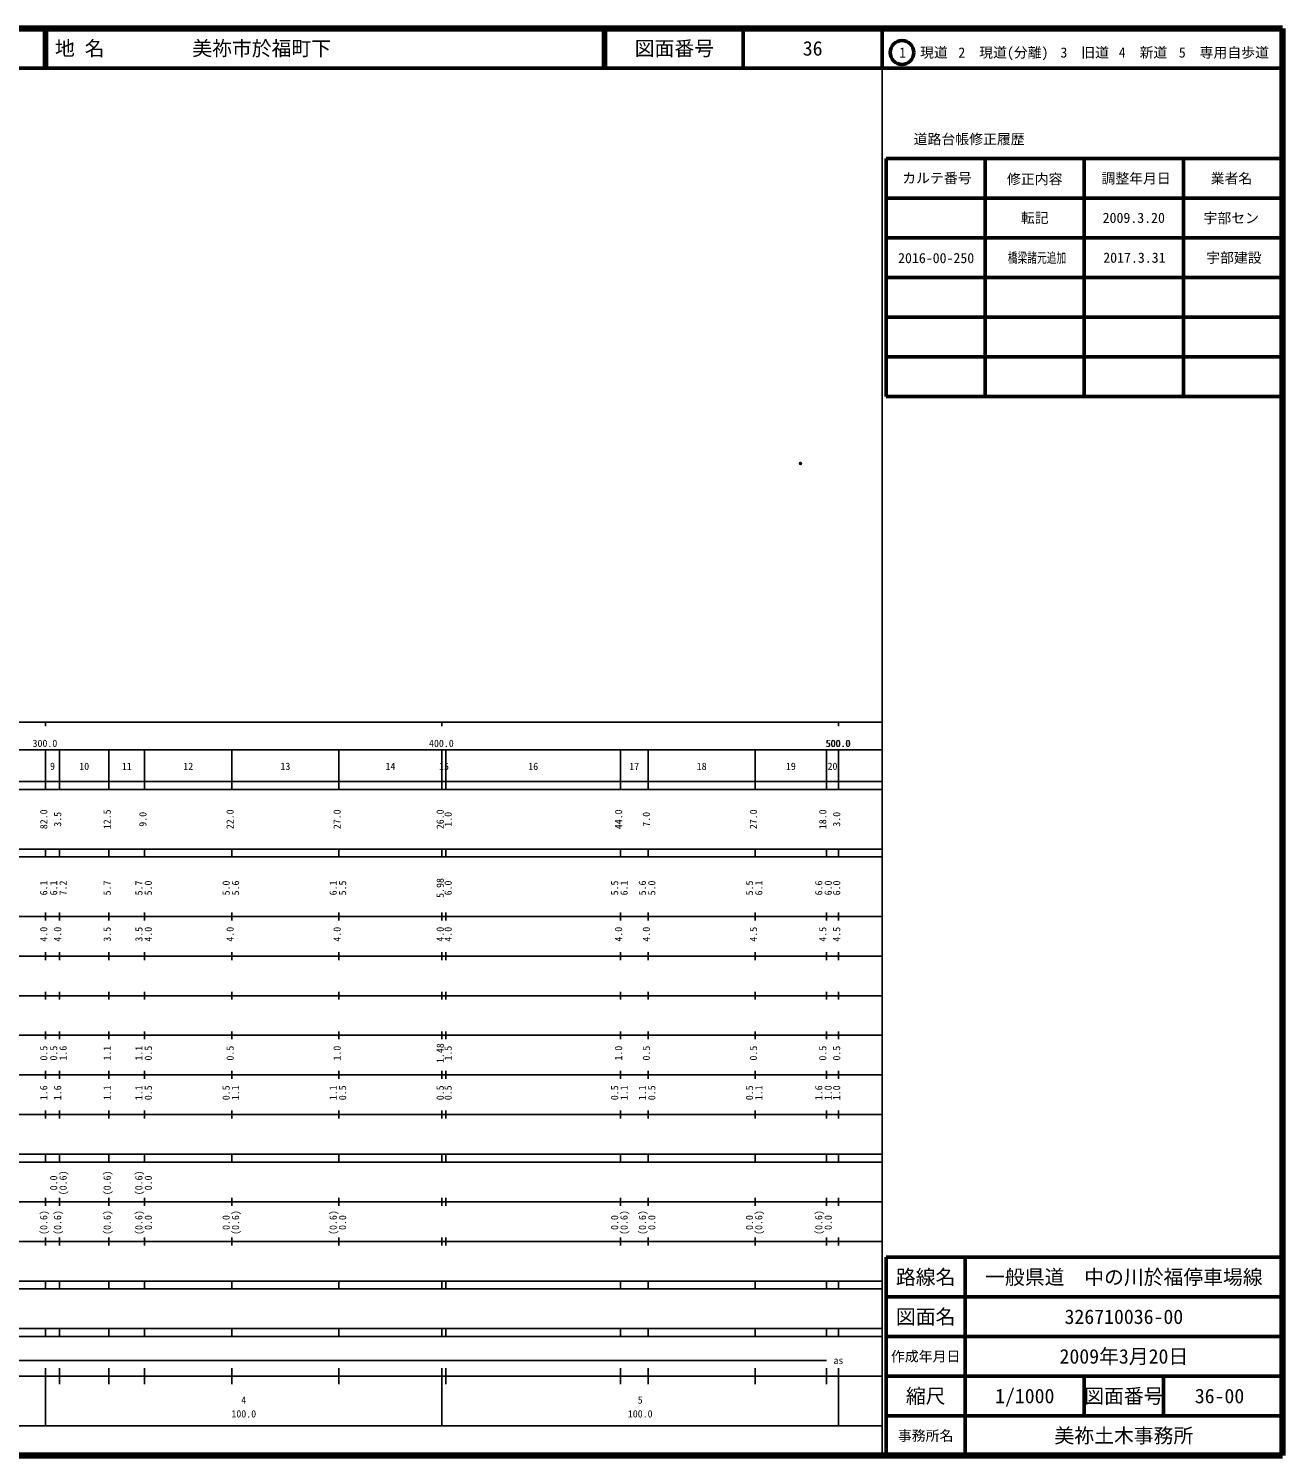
# Model space of a CAD drawing. Units: millimetres on the paper. Extents: x 40 to 680, y 20 to 380.
# Drawn here: x 363.7 to 680, y 20 to 380 of the extents above; entities that cross this region are included whole.
import ezdxf
from ezdxf.enums import TextEntityAlignment as Align

# ---------------------------------------------------------------- set-up
doc = ezdxf.new("R2010")
doc.units = ezdxf.units.MM
doc.header["$PDMODE"] = 32
doc.header["$PDSIZE"] = 0.5
doc.layers.add('M-OTRS', color=6, linetype='Continuous')
for name, color, linetype, lineweight in [('M-TTL', 2, 'Continuous', 140), ('M-TTL-BAND', 7, 'Continuous', 25), ('M-TTL-FRAM', 2, 'Continuous', 50), ('M-TTL-LINE', 7, 'Continuous', 50), ('M-TTL-TXT', 7, 'Continuous', 13)]:
    doc.layers.add(name, color=color, linetype=linetype, lineweight=lineweight)
doc.styles.add('ＭＳ ゴシック', font='')
doc.styles.get('ＭＳ ゴシック').set_extended_font_data('MS Gothic')

msp = doc.modelspace()

# ---------------------------------------------------------------- linework, layer by layer
at = {"layer": 'M-OTRS'}
msp.add_point((558.43, 270.296), dxfattribs=at)
at = {"layer": 'M-TTL'}
for p, q in [((680, 380), (40, 380)), ((680, 20), (680, 380)), ((40, 20), (680, 20))]:
    msp.add_line(p, q, dxfattribs=at)
at = {"layer": 'M-TTL-BAND'}
for p, q in [((579, 20), (579, 370)), ((40, 205), (579, 205)), ((368, 205), (368, 204)), ((468, 205), (468, 204)), ((568, 205), (568, 204)), ((68, 198), (579, 198)), ((368, 188), (368, 198)), ((371.5, 188), (371.5, 198)), ((384, 188), (384, 198)), ((393, 188), (393, 198)), ((415, 188), (415, 198)), ((442, 188), (442, 198)), ((468, 188), (468, 198)), ((469, 188), (469, 198)), ((513, 188), (513, 198)), ((520, 188), (520, 198)), ((547, 188), (547, 198)), ((565, 188), (565, 198)), ((568, 188), (568, 198)), ((40, 190), (579, 190)), ((40, 188), (579, 188)), ((40, 173), (579, 173)), ((368, 171), (368, 173)), ((371.5, 171), (371.5, 173)), ((384, 171), (384, 173)), ((393, 171), (393, 173)), ((415, 171), (415, 173)), ((442, 171), (442, 173)), ((468, 171), (468, 173)), ((469, 171), (469, 173)), ((513, 171), (513, 173)), ((520, 171), (520, 173)), ((547, 171), (547, 173)), ((565, 171), (565, 173)), ((568, 171), (568, 173)), ((40, 171), (579, 171)), ((40, 156), (579, 156)), ((368, 155), (368, 157)), ((371.5, 155), (371.5, 157)), ((384, 155), (384, 157)), ((393, 155), (393, 157)), ((415, 155), (415, 157)), ((442, 155), (442, 157)), ((468, 155), (468, 157)), ((469, 155), (469, 157)), ((513, 155), (513, 157)), ((520, 155), (520, 157)), ((547, 155), (547, 157)), ((565, 155), (565, 157)), ((568, 155), (568, 157)), ((46, 146), (579, 146)), ((368, 145), (368, 147)), ((371.5, 145), (371.5, 147)), ((384, 145), (384, 147)), ((393, 145), (393, 147)), ((415, 145), (415, 147)), ((442, 145), (442, 147)), ((468, 145), (468, 147)), ((469, 145), (469, 147)), ((513, 145), (513, 147)), ((520, 145), (520, 147)), ((547, 145), (547, 147)), ((565, 145), (565, 147)), ((568, 145), (568, 147)), ((368, 135), (368, 137)), ((371.5, 135), (371.5, 137)), ((384, 135), (384, 137)), ((393, 135), (393, 137)), ((415, 135), (415, 137)), ((442, 135), (442, 137)), ((468, 135), (468, 137)), ((469, 135), (469, 137)), ((513, 135), (513, 137)), ((520, 135), (520, 137)), ((547, 135), (547, 137)), ((565, 135), (565, 137)), ((568, 135), (568, 137)), ((52, 136), (579, 136)), ((46, 126), (579, 126)), ((368, 125), (368, 127)), ((371.5, 125), (371.5, 127)), ((384, 125), (384, 127)), ((393, 125), (393, 127)), ((415, 125), (415, 127)), ((442, 125), (442, 127)), ((468, 125), (468, 127)), ((469, 125), (469, 127)), ((513, 125), (513, 127)), ((520, 125), (520, 127)), ((547, 125), (547, 127)), ((565, 125), (565, 127)), ((568, 125), (568, 127)), ((52, 116), (579, 116)), ((368, 115), (368, 117)), ((371.5, 115), (371.5, 117)), ((384, 115), (384, 117)), ((393, 115), (393, 117)), ((415, 115), (415, 117)), ((442, 115), (442, 117)), ((468, 115), (468, 117)), ((469, 115), (469, 117)), ((513, 115), (513, 117)), ((520, 115), (520, 117)), ((547, 115), (547, 117)), ((565, 115), (565, 117)), ((568, 115), (568, 117)), ((46, 106), (579, 106)), ((368, 105), (368, 107)), ((371.5, 105), (371.5, 107)), ((384, 105), (384, 107)), ((393, 105), (393, 107)), ((415, 105), (415, 107)), ((442, 105), (442, 107)), ((468, 105), (468, 107)), ((469, 105), (469, 107)), ((513, 105), (513, 107)), ((520, 105), (520, 107)), ((547, 105), (547, 107)), ((565, 105), (565, 107)), ((568, 105), (568, 107)), ((40, 96), (579, 96)), ((40, 94), (579, 94)), ((368, 94), (368, 96)), ((371.5, 94), (371.5, 96)), ((384, 94), (384, 96)), ((393, 94), (393, 96)), ((415, 94), (415, 96)), ((442, 94), (442, 96)), ((468, 94), (468, 96)), ((469, 94), (469, 96)), ((513, 94), (513, 96)), ((520, 94), (520, 96)), ((547, 94), (547, 96)), ((565, 94), (565, 96)), ((568, 94), (568, 96)), ((49, 84), (579, 84)), ((368, 83), (368, 85)), ((371.5, 83), (371.5, 85)), ((384, 83), (384, 85)), ((393, 83), (393, 85)), ((415, 83), (415, 85)), ((442, 83), (442, 85)), ((468, 83), (468, 85)), ((469, 83), (469, 85)), ((513, 83), (513, 85)), ((520, 83), (520, 85)), ((547, 83), (547, 85)), ((565, 83), (565, 85)), ((568, 83), (568, 85)), ((40, 74), (579, 74)), ((368, 73), (368, 75)), ((371.5, 73), (371.5, 75)), ((384, 73), (384, 75)), ((393, 73), (393, 75)), ((415, 73), (415, 75)), ((442, 73), (442, 75)), ((468, 73), (468, 75)), ((469, 73), (469, 75)), ((513, 73), (513, 75)), ((520, 73), (520, 75)), ((547, 73), (547, 75)), ((565, 73), (565, 75)), ((568, 73), (568, 75)), ((40, 64), (579, 64)), ((40, 62), (579, 62)), ((368, 62), (368, 64)), ((371.5, 62), (371.5, 64)), ((384, 62), (384, 64)), ((393, 62), (393, 64)), ((415, 62), (415, 64)), ((442, 62), (442, 64)), ((468, 62), (468, 64)), ((469, 62), (469, 64)), ((513, 62), (513, 64)), ((520, 62), (520, 64)), ((547, 62), (547, 64)), ((565, 62), (565, 64)), ((568, 62), (568, 64)), ((40, 52), (579, 52)), ((368, 50), (368, 52)), ((371.5, 50), (371.5, 52)), ((384, 50), (384, 52)), ((393, 50), (393, 52)), ((415, 50), (415, 52)), ((442, 50), (442, 52)), ((468, 50), (468, 52)), ((469, 50), (469, 52)), ((513, 50), (513, 52)), ((520, 50), (520, 52)), ((547, 50), (547, 52)), ((565, 50), (565, 52)), ((568, 50), (568, 52)), ((40, 50), (579, 50)), ((71, 44), (565, 44)), ((40, 40), (579, 40)), ((368, 27.5), (368, 42)), ((371.5, 38), (371.5, 42)), ((384, 38), (384, 42)), ((393, 38), (393, 42)), ((415, 38), (415, 42)), ((442, 38), (442, 42)), ((468, 27.5), (468, 42)), ((469, 38), (469, 42)), ((513, 38), (513, 42)), ((520, 38), (520, 42)), ((547, 38), (547, 42)), ((565, 38), (565, 42)), ((568, 27.5), (568, 42)), ((68, 27.5), (579, 27.5))]:
    msp.add_line(p, q, dxfattribs=at)
at = {"layer": 'M-TTL-FRAM'}
for p, q in [((580, 347.197), (580, 287.197)), ((580, 347.197), (680, 347.197)), ((580, 287.197), (680, 287.197)), ((680, 70), (580, 70)), ((580, 70), (580, 20))]:
    msp.add_line(p, q, dxfattribs=at)
at = {"layer": 'M-TTL-LINE'}
for p, q in [((367.75, 380), (367.75, 370)), ((368.25, 380), (368.25, 370)), ((508.747, 380), (508.747, 370)), ((509.247, 380), (509.247, 370)), ((543.997, 380), (543.997, 370)), ((579, 380), (579, 370)), ((40, 370), (680, 370)), ((605, 347.197), (605, 287.197)), ((630, 347.197), (630, 287.197)), ((655, 347.197), (655, 287.197)), ((580, 337.197), (680, 337.197)), ((580, 327.197), (680, 327.197)), ((580, 317.197), (680, 317.197)), ((580, 307.197), (680, 307.197)), ((580, 297.197), (680, 297.197)), ((600, 70), (600, 20)), ((680, 60), (580, 60)), ((680, 50), (580, 50)), ((680, 40), (580, 40)), ((630, 40), (630, 30)), ((650, 40), (650, 30)), ((680, 30), (580, 30))]:
    msp.add_line(p, q, dxfattribs=at)
msp.add_circle((584.031, 373.958), 3, dxfattribs=at)

# ---------------------------------------------------------------- texts
at = {"layer": 'M-TTL-BAND', "style": 'ＭＳ ゴシック'}
for s, p in [('300.0', (367.844, 198.195)), ('400.0', (467.844, 198.195)), ('500.0', (567.844, 198.195)), ('500.0', (568, 198.195)), ('9', (369.75, 192.405)), ('10', (377.75, 192.405)), ('11', (388.5, 192.405)), ('12', (404, 192.405)), ('13', (428.5, 192.405)), ('14', (455, 192.405)), ('15', (468.5, 192.405)), ('16', (491, 192.405)), ('17', (516.5, 192.405)), ('18', (533.5, 192.405)), ('19', (556, 192.405)), ('20', (566.5, 192.405)), ('as', (568, 42.5)), ('4', (418, 32.523)), ('5', (518, 32.523)), ('100.0', (418, 29.033)), ('100.0', (518, 29.033))]:
    msp.add_text(s, height=1.833, dxfattribs=at).set_placement(p, align=Align.BOTTOM_CENTER)
for s, p in [('82.0', (369, 180.5)), ('3.5', (372.5, 180.5)), ('12.5', (385, 180.5)), ('9.0', (394, 180.5)), ('22.0', (416, 180.5)), ('27.0', (443, 180.5)), ('26.0', (469, 180.5)), ('1.0', (471, 180.5)), ('44.0', (514, 180.5)), ('7.0', (521, 180.5)), ('27.0', (548, 180.5)), ('18.0', (565.5, 180.5)), ('3.0', (569, 180.5)), ('6.1', (369, 163.174)), ('6.1', (371.5, 163.174)), ('7.2', (373.87, 163.174)), ('5.7', (385, 163.174)), ('5.7', (393, 163.174)), ('5.0', (395.37, 163.174)), ('5.0', (415, 163.174)), ('5.6', (417.37, 163.174)), ('6.1', (442, 163.174)), ('5.5', (444.37, 163.174)), ('5.98', (469, 163.174)), ('6.0', (471, 163.174)), ('5.5', (513, 163.174)), ('6.1', (515.37, 163.174)), ('5.6', (520, 163.174)), ('5.0', (522.37, 163.174)), ('5.5', (547, 163.174)), ('6.1', (549.37, 163.174)), ('6.6', (564.5, 163.174)), ('6.0', (566.87, 163.174)), ('6.0', (569, 163.174)), ('4.0', (369, 151.5)), ('4.0', (372.5, 151.5)), ('3.5', (385, 151.5)), ('3.5', (393, 151.5)), ('4.0', (395.37, 151.5)), ('4.0', (416, 151.5)), ('4.0', (443, 151.5)), ('4.0', (469, 151.5)), ('4.0', (471, 151.5)), ('4.0', (514, 151.5)), ('4.0', (521, 151.5)), ('4.5', (548, 151.5)), ('4.5', (565.5, 151.5)), ('4.5', (569, 151.5)), ('0.5', (369, 121.5)), ('0.5', (371.5, 121.5)), ('1.6', (373.87, 121.5)), ('1.1', (385, 121.5)), ('1.1', (393, 121.5)), ('0.5', (395.37, 121.5)), ('0.5', (416, 121.5)), ('1.0', (443, 121.5)), ('1.48', (469, 121.5)), ('1.5', (471, 121.5)), ('1.0', (514, 121.5)), ('0.5', (521, 121.5)), ('0.5', (548, 121.5)), ('0.5', (565.5, 121.5)), ('0.5', (569, 121.5)), ('1.6', (369, 111.5)), ('1.6', (372.5, 111.5)), ('1.1', (385, 111.5)), ('1.1', (393, 111.5)), ('0.5', (395.37, 111.5)), ('0.5', (415, 111.5)), ('1.1', (417.37, 111.5)), ('1.1', (442, 111.5)), ('0.5', (444.37, 111.5)), ('0.5', (469, 111.5)), ('0.5', (471, 111.5)), ('0.5', (513, 111.5)), ('1.1', (515.37, 111.5)), ('1.1', (520, 111.5)), ('0.5', (522.37, 111.5)), ('0.5', (547, 111.5)), ('1.1', (549.37, 111.5)), ('1.6', (564.5, 111.5)), ('1.0', (566.87, 111.5)), ('1.0', (569, 111.5)), ('0.0', (371.5, 88.764)), ('(0.6)', (373.87, 88.764)), ('(0.6)', (385, 88.764)), ('(0.6)', (393, 88.764)), ('0.0', (395.37, 88.764)), ('(0.6)', (369, 78.764)), ('(0.6)', (372.5, 78.764)), ('(0.6)', (385, 78.764)), ('(0.6)', (393, 78.764)), ('0.0', (395.37, 78.764)), ('0.0', (415, 78.764)), ('(0.6)', (417.37, 78.764)), ('(0.6)', (442, 78.764)), ('0.0', (444.37, 78.764)), ('0.0', (513, 78.764)), ('(0.6)', (515.37, 78.764)), ('(0.6)', (520, 78.764)), ('0.0', (522.37, 78.764)), ('0.0', (547, 78.764)), ('(0.6)', (549.37, 78.764)), ('(0.6)', (564.5, 78.764)), ('0.0', (566.87, 78.764))]:
    msp.add_text(s, height=1.833, rotation=90, dxfattribs=at).set_placement(p, align=Align.BOTTOM_CENTER)
at = {"layer": 'M-TTL-TXT', "style": 'ＭＳ ゴシック'}
for s, p in [('地 名', (370.38, 375)), ('美祢市於福町下', (405.024, 375))]:
    msp.add_text(s, height=3.666, dxfattribs=at).set_placement(p, align=Align.MIDDLE_LEFT)
for s, height, p in [('図面番号', 3.666, (526.622, 375)), ('36', 3.666, (561.497, 375)), ('1\u3000現道', 2.566, (589.448, 373.958)), ('2\u3000現道(分離)', 2.566, (609.619, 373.958)), ('3\u3000旧道', 2.566, (630.121, 373.958)), ('4\u3000新道', 2.566, (644.824, 373.958)), ('5\u3000専用自歩道', 2.566, (665.228, 373.958)), ('道路台帳修正履歴', 2.566, (600.968, 352.113)), ('カルテ番号', 2.566, (592.839, 342.277)), ('修正内容', 2.566, (617.509, 342.023)), ('調整年月日', 2.566, (643.089, 342.197)), ('業者名', 2.566, (667.134, 342.197)), ('転記', 2.566, (617.5, 332.245)), ('2009.3.20', 2.566, (642.5, 332.245)), ('宇部セン', 2.566, (667.077, 332.189)), ('路線名', 3.666, (590, 65)), ('路線名', 3.666, (590, 65)), ('一般県道\u3000中の川於福停車場線', 3.666, (640, 65)), ('図面名', 3.666, (590, 55)), ('図面名', 3.666, (590, 55)), ('326710036-00', 3.666, (640, 55)), ('2009年3月20日', 3.666, (640, 45)), ('作成年月日', 2.566, (590, 45)), ('作成年月日', 2.566, (590, 45)), ('縮尺', 3.666, (590, 35)), ('縮尺', 3.666, (590, 35)), ('1/1000', 3.666, (615, 35)), ('図面番号', 3.666, (640, 35)), ('図面番号', 3.666, (640, 35)), ('36-00', 3.666, (664.125, 35)), ('事務所名', 2.566, (590, 25)), ('事務所名', 2.566, (590, 25)), ('美祢土木事務所', 3.666, (640, 25))]:
    msp.add_text(s, height=height, dxfattribs=at).set_placement(p, align=Align.MIDDLE_CENTER)
for s, p in [('2016-00-250', (583.046, 320.044)), ('2017.3.31', (634.796, 320.138))]:
    msp.add_text(s, height=2.566, dxfattribs=at).set_placement(p, align=Align.BOTTOM_LEFT)
at = {"layer": 'M-TTL-TXT', "style": 'ＭＳ ゴシック', "width": 0.7}
msp.add_text('橋梁諸元追加', height=2.566, dxfattribs=at).set_placement((610.749, 320.138), align=Align.BOTTOM_LEFT)
at = {"layer": 'M-TTL-TXT', "style": 'ＭＳ ゴシック'}
msp.add_text('宇部建設', height=2.566, dxfattribs=at).set_placement((667.758, 320.138), align=Align.BOTTOM_CENTER)

doc.saveas('drawing.dxf')
